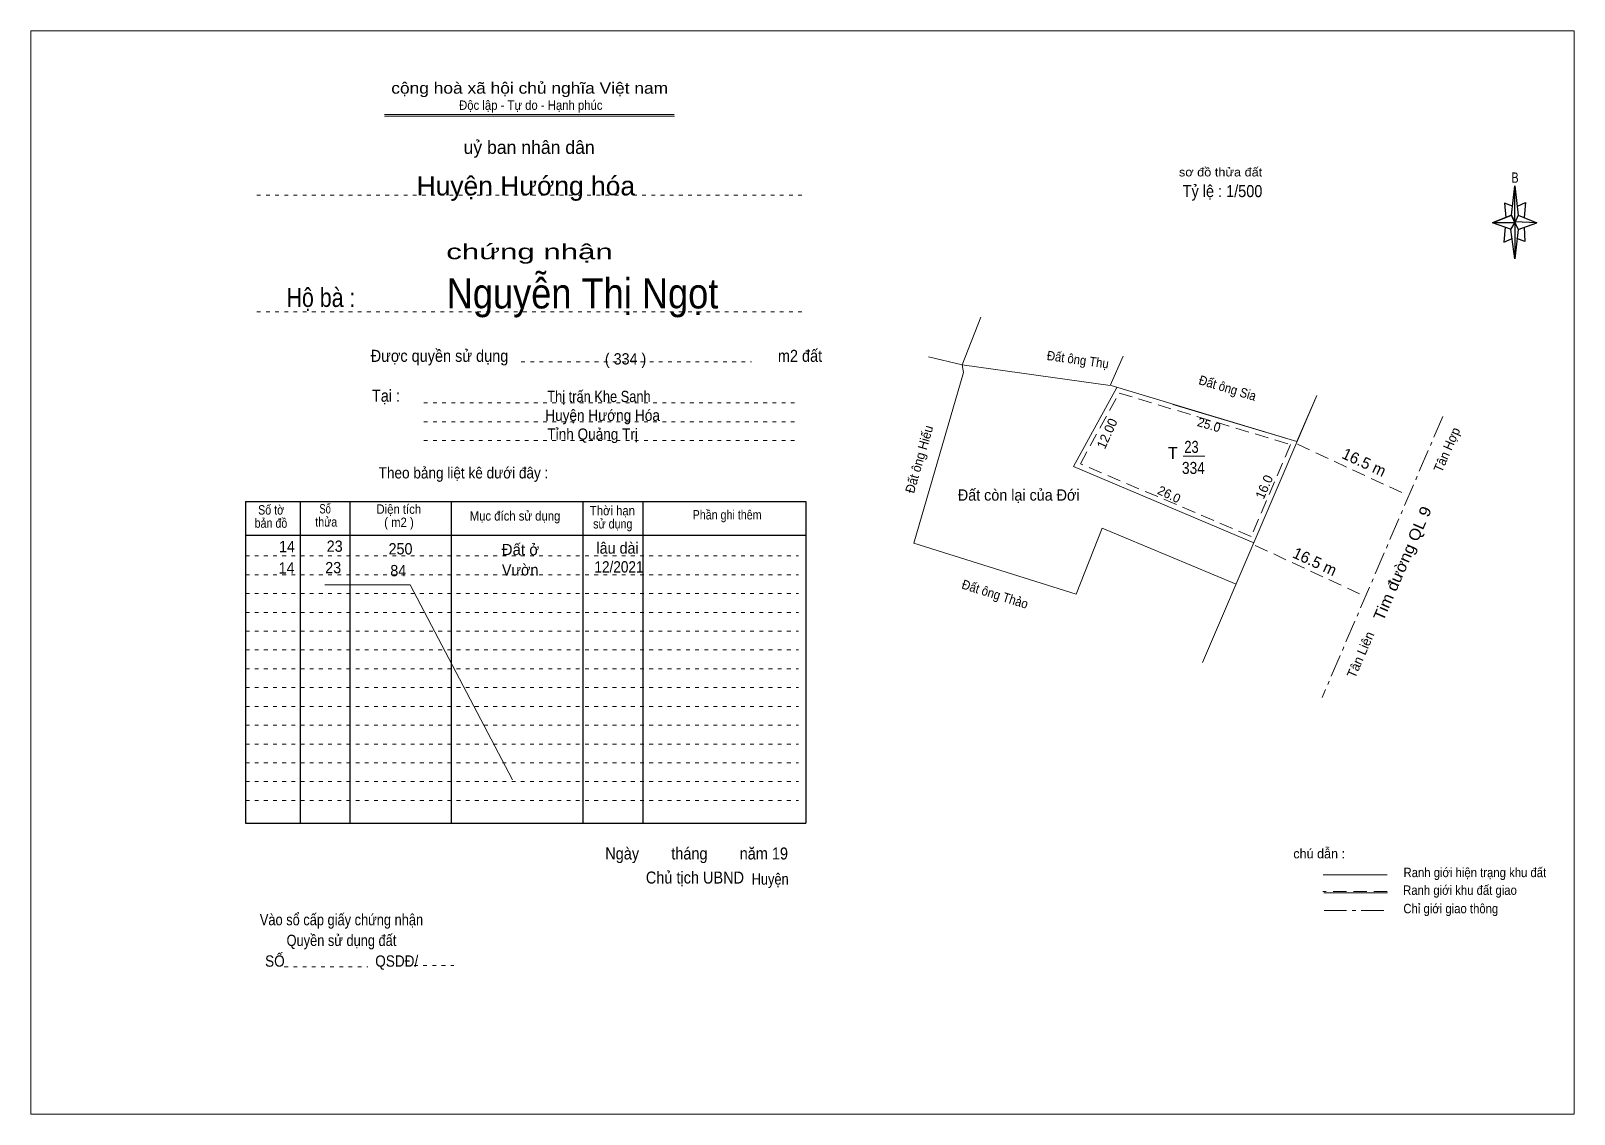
# Model space of a CAD drawing. Header units: centimetres. Extents: x -0.5 to 40.5, y 0 to 28.8.
import ezdxf
from ezdxf.enums import TextEntityAlignment as Align

# ---------------------------------------------------------------- set-up
doc = ezdxf.new("R2010")
doc.units = ezdxf.units.CM
doc.header["$LTSCALE"] = 0.12
for name, pattern in [('DOT_DASHED', [7.7, 5, -1.2, 0.3, -1.2]), ('DOTTED', [1.5, 0.3, -1.2]), ('MEDIUM_DASHED', [4.5, 3, -1.5])]:
    doc.linetypes.add(name, pattern=pattern)
for name, color, linetype, lineweight in [('1', 7, 'DOTTED', 13), ('2', 7, 'Continuous', 13), ('50', 7, 'Continuous', 25)]:
    doc.layers.add(name, color=color, linetype=linetype, lineweight=lineweight)
doc.layers.add('34', color=7, linetype='Continuous')

msp = doc.modelspace()

# ---------------------------------------------------------------- linework, layer by layer
at = {"layer": '1', "linetype": 'Continuous'}
for p, q in [((8.91, 26.55), (16.62, 26.55)), ((8.91, 26.5), (16.63, 26.5))]:
    msp.add_line(p, q, dxfattribs=at)
at = {"layer": '1'}
for p, q in [((5.52, 24.4), (20.02, 24.4)), ((5.52, 21.3), (20.02, 21.3)), ((12.55, 19.97), (18.67, 19.97)), ((9.96, 18.88), (19.9, 18.88)), ((9.96, 18.38), (19.9, 18.38)), ((9.96, 17.88), (19.9, 17.88)), ((5.22, 14.81), (19.92, 14.81)), ((5.22, 14.31), (19.92, 14.31)), ((5.22, 13.81), (19.92, 13.81)), ((5.22, 13.31), (19.92, 13.31)), ((5.22, 12.81), (19.92, 12.81)), ((5.22, 12.31), (19.92, 12.31)), ((5.22, 11.81), (19.92, 11.81)), ((5.22, 11.31), (19.92, 11.31)), ((5.22, 10.81), (19.92, 10.81)), ((5.22, 10.31), (19.92, 10.31)), ((5.22, 9.81), (19.92, 9.81)), ((5.22, 9.31), (19.92, 9.31)), ((5.22, 8.81), (19.92, 8.81)), ((5.22, 8.31), (19.92, 8.31)), ((6.25, 3.89), (8.47, 3.89)), ((9.7, 3.92), (10.76, 3.92))]:
    msp.add_line(p, q, dxfattribs=at)
at = {"layer": '1', "linetype": 'Continuous', "lineweight": 25}
for p, q in [((5.22, 16.26), (20.12, 16.26)), ((5.22, 16.26), (5.22, 7.71)), ((6.67, 16.26), (6.67, 7.71)), ((7.99, 16.26), (7.99, 7.71)), ((10.69, 16.26), (10.69, 7.71)), ((14.19, 16.26), (14.19, 7.71)), ((15.78, 16.26), (15.78, 7.71)), ((20.12, 16.26), (20.12, 7.71)), ((5.22, 15.36), (20.12, 15.36)), ((5.22, 7.71), (20.12, 7.71))]:
    msp.add_line(p, q, dxfattribs=at)
at = {"layer": '1', "linetype": 'Continuous'}
msp.add_lwpolyline([(-0.49, -0.03), (40.55, -0.03), (40.55, 28.77), (-0.49, 28.77)], close=True, dxfattribs=at)
at = {"layer": '2'}
for p, q in [((24.28, 19.89), (24.77, 21.16)), ((28.21, 19.34), (28.56, 20.12)), ((23.38, 20.1), (24.28, 19.89)), ((28.21, 19.34), (24.28, 19.89)), ((33.71, 19.08), (30.67, 11.98)), ((29.88, 18.84), (33.18, 17.85)), ((30.15, 17.46), (30.73, 17.46)), ((22.99, 15.15), (27.31, 13.79))]:
    msp.add_line(p, q, dxfattribs=at)
at = {"layer": '2', "linetype": 'DOT_DASHED'}
msp.add_line((37.06, 18.52), (33.85, 11.05), dxfattribs=at)
at = {"layer": '2', "linetype": 'MEDIUM_DASHED'}
for p, q in [((33.19, 17.78), (36.06, 16.45)), ((32.07, 15.09), (35, 13.73))]:
    msp.add_line(p, q, dxfattribs=at)
at = {"layer": '2'}
for points in [[(22.99, 15.15), (24.31, 19.69), (24.28, 19.89)], [(32.03, 15.16), (27.24, 17.19), (28.39, 19.29)], [(28.24, 19.34), (33.18, 17.85), (33.71, 19.08)], [(27.31, 13.79), (28, 15.55), (31.56, 14.06)]]:
    msp.add_lwpolyline(points, dxfattribs=at)
at = {"layer": '2', "linetype": 'MEDIUM_DASHED'}
msp.add_lwpolyline([(33.01, 17.77), (31.96, 15.33), (27.42, 17.26), (28.45, 19.14)], close=True, dxfattribs=at)
at = {"layer": '50'}
for p, q in [((38.88, 23.87), (38.97, 24.65)), ((39.06, 23.87), (39.56, 23.67)), ((38.88, 23.49), (38.38, 23.67)), ((39.06, 23.49), (38.97, 22.71)), ((39.22, 23.55), (39.24, 23.17)), ((39.24, 23.17), (39.03, 23.25))]:
    msp.add_line(p, q, dxfattribs=at)
at = {"layer": '50', "lineweight": 13}
for p, q in [((35.58, 6.33), (33.88, 6.33)), ((35.59, 5.85), (33.89, 5.85))]:
    msp.add_line(p, q, dxfattribs=at)
at = {"layer": '50', "linetype": 'MEDIUM_DASHED', "lineweight": 13}
msp.add_line((35.58, 5.89), (33.87, 5.89), dxfattribs=at)
at = {"layer": '50', "linetype": 'DOT_DASHED', "lineweight": 13}
msp.add_line((33.9, 5.38), (35.61, 5.38), dxfattribs=at)
at = {"layer": '50'}
for points in [[(38.97, 24.65), (39.06, 23.87), (38.97, 23.67)], [(38.97, 23.67), (38.38, 23.67), (38.88, 23.87), (39.06, 23.49), (39.56, 23.67), (38.97, 23.69)], [(38.97, 23.67), (38.97, 22.71), (38.87, 23.49)]]:
    msp.add_lwpolyline(points, close=True, dxfattribs=at)
for points in [[(38.97, 23.67), (38.88, 23.87), (38.38, 23.67)], [(38.91, 24.11), (38.7, 24.19), (38.73, 23.81)], [(39.04, 24.11), (39.26, 24.21), (39.22, 23.81)], [(38.72, 23.55), (38.68, 23.15), (38.9, 23.25)], [(38.97, 23.67), (39.06, 23.49), (39.56, 23.67)]]:
    msp.add_lwpolyline(points, dxfattribs=at)
at = {"layer": '50', "lineweight": 13}
msp.add_lwpolyline([(7.33, 14.04), (9.6, 14.04), (12.32, 8.86)], dxfattribs=at)

# ---------------------------------------------------------------- texts
at = {"layer": '1'}
for s, height, width, p in [('cộng hoà xã hội chủ nghĩa Việt nam', 0.3, 1.15, (12.775, 27.1)), ('Độc lập - Tự do - Hạnh phúc', 0.25, 0.9, (12.805, 26.67)), ('chứng nhận', 0.4, 1.55, (12.77, 22.7)), ('Được quyền sử dụng                                                                   m2 đất', 0.32, 0.9, (14.55, 19.97)), ('Tại :', 0.32, 0.9, (8.955, 18.91)), ('Theo bảng liệt kê dưới đây :', 0.3, 0.9, (11.015, 16.87)), ('Số tờ', 0.25, 0.85, (5.9, 15.91)), ('Số ', 0.25, 0.75, (7.37, 15.94)), ('Diện tích', 0.25, 0.9, (9.295, 15.93)), ('Mục đích sử dụng', 0.25, 0.9, (12.385, 15.75)), ('Thời hạn', 0.25, 0.9, (14.975, 15.89)), ('Phần ghi thêm', 0.25, 0.85, (18.025, 15.78)), ('bản đồ', 0.25, 0.85, (5.895, 15.56)), ('thửa', 0.25, 0.85, (7.365, 15.59)), ('( m2 )', 0.25, 0.9, (9.3, 15.58)), ('sử dụng', 0.25, 0.85, (14.985, 15.54)), ('Ngày        tháng        năm 19', 0.32, 0.9, (17.215, 6.74)), ('Chủ tịch UBND', 0.32, 0.9, (17.17, 6.1)), ('Vào sổ cấp giấy chứng nhận', 0.3, 0.85, (7.77, 4.99)), ('Quyền sử dụng đất', 0.3, 0.85, (7.77, 4.44)), ('SỐ                        QSDĐ/', 0.3, 0.9, (7.775, 3.89))]:
    msp.add_text(s, height=height, dxfattribs=dict(at, width=width)).set_placement(p, align=Align.CENTER)
msp.add_text('uỷ ban nhân dân', height=0.35, dxfattribs=at).set_placement((12.76, 25.5), align=Align.CENTER)
at = {"layer": '2'}
for s, height, rotation, width, p in [('Đất ông Thụ ', 0.25, 352.062, 0.9, (27.3777, 19.9004)), ('Đất ông Sia ', 0.2495, 343.332, 0.9, (31.3392, 19.1437)), ('Đất ông Hiếu ', 0.25, 73.788, 0.95, (23.2646, 17.3901)), ('Tân Hợp ', 0.25, 66.506, 0.95, (37.2987, 17.6252)), ('Tim đường QL 9', 0.3, 66.506, 1.1, (36.1208, 14.5502)), ('Đất ông Thảo ', 0.25, 342.54, 0.9, (25.1525, 13.663))]:
    msp.add_text(s, height=height, rotation=rotation, dxfattribs=dict(at, width=width)).set_placement(p, align=Align.CENTER)
for s, height, rotation, p in [('25.0', 0.24, 343.37, (30.8057, 18.1817)), ('12.00', 0.25, 65.635, (28.2436, 18.0134)), ('16.5 m', 0.3, 335.136, (34.9019, 17.1642)), ('16.0', 0.25, 66.463, (32.4229, 16.5951)), ('26.0', 0.24, 334.529, (29.7284, 16.3379)), ('16.5 m', 0.3, 335.136, (33.5919, 14.5242)), ('Tân Liên', 0.25, 66.506, (34.9844, 12.1352))]:
    msp.add_text(s, height=height, rotation=rotation, dxfattribs=at).set_placement(p, align=Align.CENTER)
msp.add_text('T', height=0.32, dxfattribs=at).set_placement((30.01, 17.39), align=Align.RIGHT)
for s, height, width, p in [('23', 0.32, 0.8, (30.375, 17.55)), ('334', 0.32, 0.85, (30.425, 16.99)), ('Đất còn lại của Đới', 0.3, 0.95, (25.78, 16.28))]:
    msp.add_text(s, height=height, dxfattribs=dict(at, width=width)).set_placement(p, align=Align.CENTER)
at = {"layer": '34'}
for s, height, width, p in [('Huyện Hướng hóa ', 0.5, 1.05, (12.77, 24.4)), ('Nguyễn Thị Ngọt', 0.8, 0.9, (14.18, 21.39)), ('Hộ bà :', 0.5, 0.85, (7.225, 21.43)), ('( 334 )', 0.3, 0.95, (15.325, 19.9)), ('Thị trấn Khe Sanh ', 0.3, 0.85, (14.665, 18.9)), ('Huyện Hướng Hóa ', 0.3, 0.9, (14.765, 18.4)), ('Tỉnh Quảng Trị ', 0.3, 0.9, (14.5, 17.9)), ('14', 0.3, 0.95, (6.32, 14.91)), ('23', 0.3, 0.95, (7.59, 14.92)), ('lâu dài ', 0.3, 0.95, (15.165, 14.87)), ('250', 0.3, 0.95, (9.34, 14.85)), ('14', 0.3, 0.95, (6.31, 14.34)), ('23', 0.3, 0.95, (7.55, 14.35)), ('84', 0.3, 0.95, (9.28, 14.27)), ('Vườn ', 0.3, 0.95, (12.575, 14.29)), ('12/2021', 0.3, 0.9, (15.15, 14.37))]:
    msp.add_text(s, height=height, dxfattribs=dict(at, width=width)).set_placement(p, align=Align.CENTER)
msp.add_text('Đất ở ', height=0.3, dxfattribs=at).set_placement((12.585, 14.83), align=Align.CENTER)
at = {"layer": '50'}
for s, height, width, p in [('sơ đồ thửa đất ', 0.23, 1.1, (31.195, 24.9)), ('B', 0.2756, 0.75, (38.98, 24.73)), (' Huyện ', 0.3, 0.85, (19.17, 6.07)), ('Ranh giới hiện trạng khu đất', 0.25, 0.9, (37.91, 6.27)), ('Ranh giới khu đất giao', 0.25, 0.9, (37.515, 5.8)), ('Chỉ giới giao thông', 0.25, 0.9, (37.27, 5.31))]:
    msp.add_text(s, height=height, dxfattribs=dict(at, width=width)).set_placement(p, align=Align.CENTER)
at = {"layer": '50', "width": 0.9}
msp.add_text('Tỷ lệ : 1/500', height=0.32, dxfattribs=at).set_placement((30.14, 24.35))
at = {"layer": '50'}
msp.add_text('chú dẫn :', height=0.25, dxfattribs=at).set_placement((33.77, 6.77), align=Align.CENTER)

doc.saveas('drawing.dxf')
